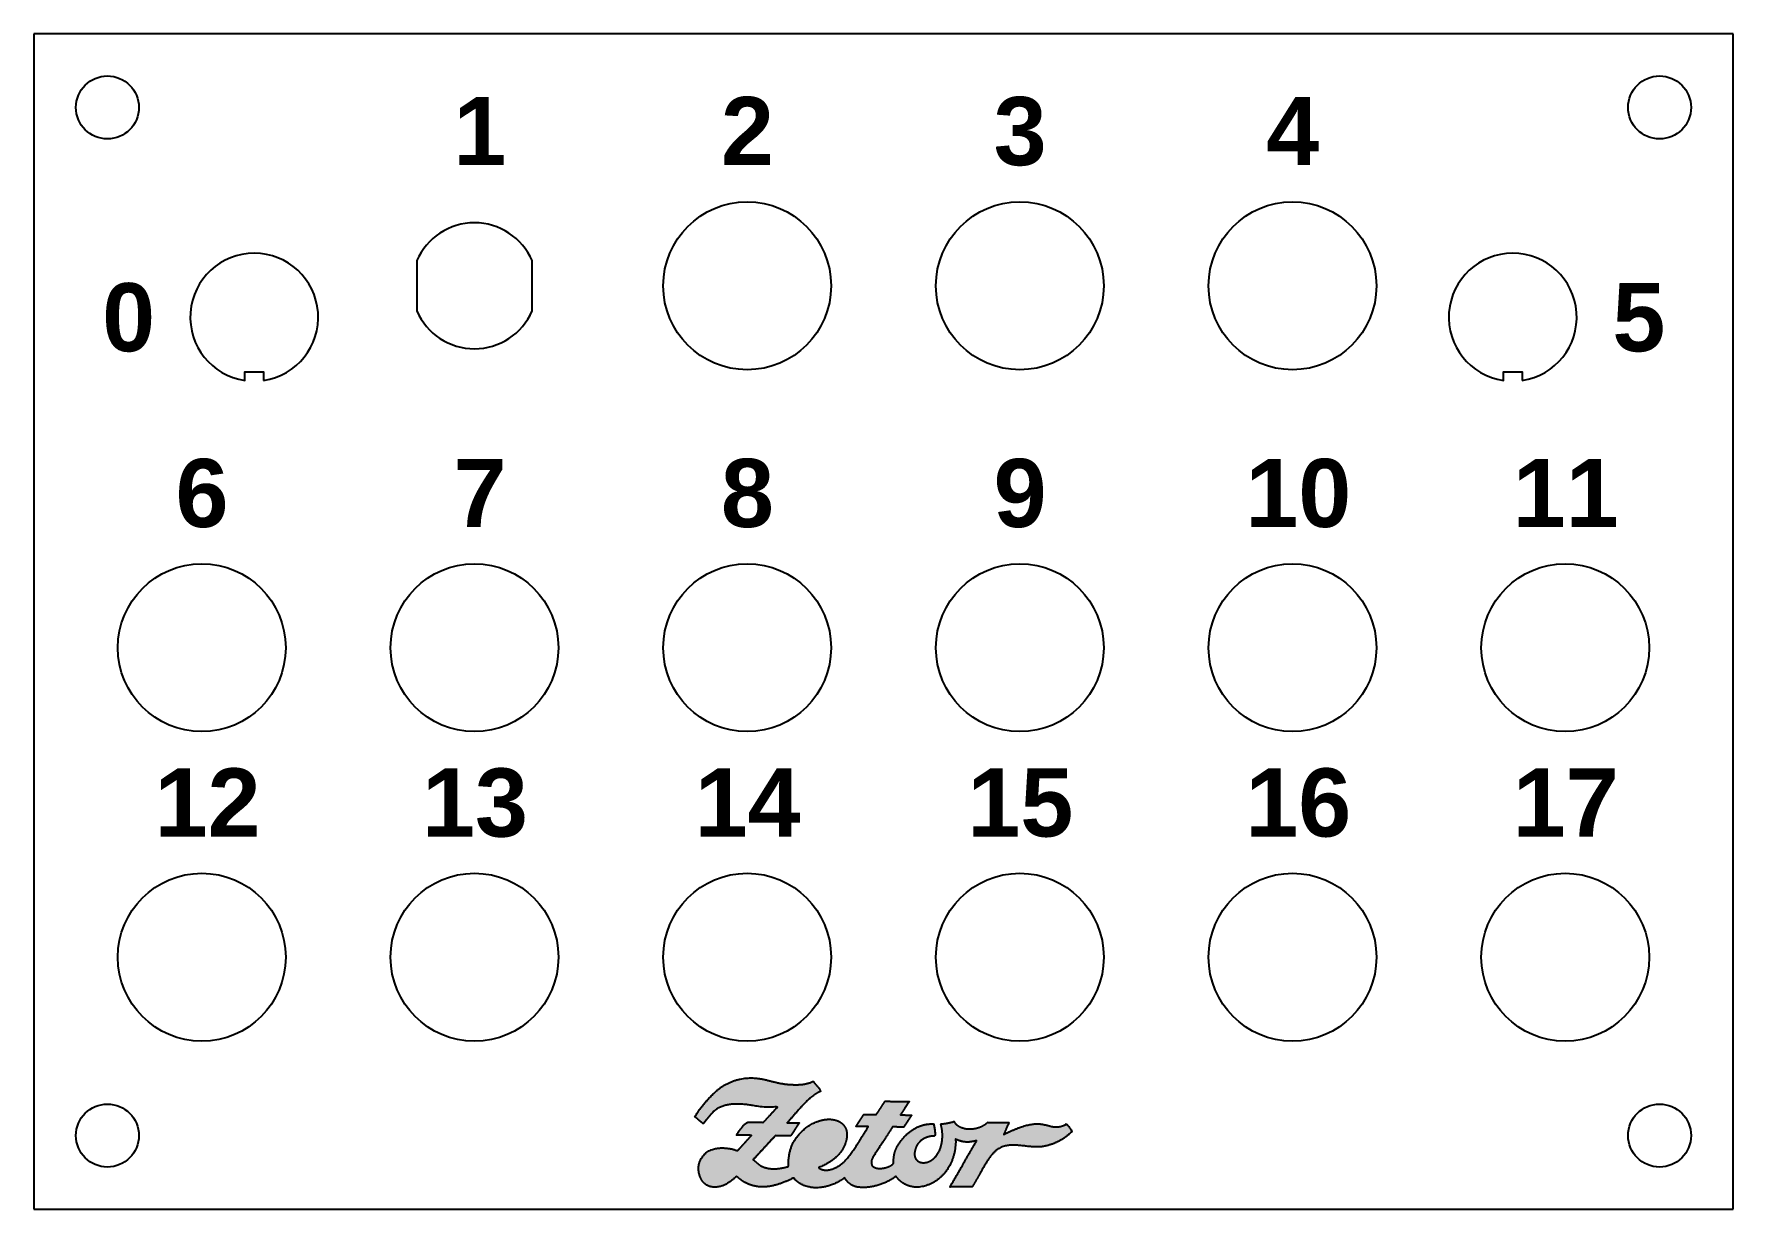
# Model space of a CAD drawing. Header units: millimetres. Extents: x 0 to 162, y 0 to 112.
import ezdxf

# ---------------------------------------------------------------- set-up
doc = ezdxf.new("R2010")
doc.units = ezdxf.units.MM
doc.styles.get("Standard").update_dxf_attribs({"font": ''})
doc.styles.get('Standard').set_extended_font_data('Arial', bold=True)

msp = doc.modelspace()

# ---------------------------------------------------------------- hatches: boundary and pattern name
h = msp.add_hatch(color=256)
h.dxf.hatch_style = 1
edge = h.paths.add_edge_path()
edge.add_spline(control_points=[(79.96, 4.89), (80.6, 5.87), (81.23, 6.84), (81.86, 7.82)], knot_values=[44.096523, 44.096523, 44.096523, 44.096523, 45.096523, 45.096523, 45.096523, 45.096523], weights=[1, 1, 1, 1], degree=3, periodic=0)
edge.add_spline(control_points=[(81.86, 7.82), (82.22, 7.82), (82.58, 7.81), (82.93, 7.81)], knot_values=[45.096523, 45.096523, 45.096523, 45.096523, 46.096523, 46.096523, 46.096523, 46.096523], weights=[1, 1, 1, 1], degree=3, periodic=0)
edge.add_spline(control_points=[(82.93, 7.81), (83.18, 8.19), (83.43, 8.57), (83.68, 8.95)], knot_values=[46.096523, 46.096523, 46.096523, 46.096523, 47.096523, 47.096523, 47.096523, 47.096523], weights=[1, 1, 1, 1], degree=3, periodic=0)
edge.add_spline(control_points=[(83.68, 8.95), (83.32, 8.96), (82.97, 8.96), (82.61, 8.97)], knot_values=[47.096523, 47.096523, 47.096523, 47.096523, 48.096523, 48.096523, 48.096523, 48.096523], weights=[1, 1, 1, 1], degree=3, periodic=0)
edge.add_spline(control_points=[(82.61, 8.97), (82.89, 9.39), (83.16, 9.82), (83.44, 10.24)], knot_values=[48.096523, 48.096523, 48.096523, 48.096523, 49.096523, 49.096523, 49.096523, 49.096523], weights=[1, 1, 1, 1], degree=3, periodic=0)
edge.add_spline(control_points=[(83.44, 10.24), (82.68, 10.25), (81.91, 10.26), (81.15, 10.27)], knot_values=[49.096523, 49.096523, 49.096523, 49.096523, 50.096523, 50.096523, 50.096523, 50.096523], weights=[1, 1, 1, 1], degree=3, periodic=0)
edge.add_spline(control_points=[(81.15, 10.27), (80.87, 9.85), (80.59, 9.42), (80.32, 9)], knot_values=[50.096523, 50.096523, 50.096523, 50.096523, 51.096523, 51.096523, 51.096523, 51.096523], weights=[1, 1, 1, 1], degree=3, periodic=0)
edge.add_spline(control_points=[(80.32, 9), (79.92, 9), (79.52, 9.01), (79.12, 9.01)], knot_values=[51.096523, 51.096523, 51.096523, 51.096523, 52.096523, 52.096523, 52.096523, 52.096523], weights=[1, 1, 1, 1], degree=3, periodic=0)
edge.add_spline(control_points=[(79.12, 9.01), (78.88, 8.63), (78.63, 8.25), (78.39, 7.87)], knot_values=[52.096523, 52.096523, 52.096523, 52.096523, 53.096523, 53.096523, 53.096523, 53.096523], weights=[1, 1, 1, 1], degree=3, periodic=0)
edge.add_spline(control_points=[(78.39, 7.87), (78.78, 7.87), (79.18, 7.86), (79.57, 7.86)], knot_values=[53.096523, 53.096523, 53.096523, 53.096523, 54.096523, 54.096523, 54.096523, 54.096523], weights=[1, 1, 1, 1], degree=3, periodic=0)
edge.add_spline(control_points=[(79.57, 7.86), (78.94, 6.87), (78.29, 5.72), (77.51, 4.79)], knot_values=[54.096523, 54.096523, 54.096523, 54.096523, 55.096523, 55.096523, 55.096523, 55.096523], weights=[1, 1, 1, 1], degree=3, periodic=0)
edge.add_spline(control_points=[(77.51, 4.79), (77.13, 4.32), (76.63, 3.98), (76.05, 3.79)], knot_values=[55.096523, 55.096523, 55.096523, 55.096523, 55.661542, 55.661542, 55.661542, 55.661542], weights=[1, 0.973573, 0.973573, 1], degree=3, periodic=0)
edge.add_spline(control_points=[(76.05, 3.79), (75.71, 3.68), (75.19, 3.63), (74.8, 3.95)], knot_values=[55.661542, 55.661542, 55.661542, 55.661542, 56.661542, 56.661542, 56.661542, 56.661542], weights=[1, 1, 1, 1], degree=3, periodic=0)
edge.add_spline(control_points=[(74.8, 3.95), (75.88, 4.36), (77.08, 5.13), (77.42, 6.45)], knot_values=[56.661542, 56.661542, 56.661542, 56.661542, 57.661542, 57.661542, 57.661542, 57.661542], weights=[1, 1, 1, 1], degree=3, periodic=0)
edge.add_spline(control_points=[(77.42, 6.45), (77.57, 6.98), (77.59, 7.57), (77.15, 8.05)], knot_values=[57.661542, 57.661542, 57.661542, 57.661542, 58.661542, 58.661542, 58.661542, 58.661542], weights=[1, 1, 1, 1], degree=3, periodic=0)
edge.add_spline(control_points=[(77.15, 8.05), (76.65, 8.58), (75.83, 8.63), (75.17, 8.48)], knot_values=[58.661542, 58.661542, 58.661542, 58.661542, 59.661542, 59.661542, 59.661542, 59.661542], weights=[1, 1, 1, 1], degree=3, periodic=0)
edge.add_spline(control_points=[(75.17, 8.48), (74, 8.22), (73.14, 7.47), (72.53, 6.55)], knot_values=[59.661542, 59.661542, 59.661542, 59.661542, 60.661542, 60.661542, 60.661542, 60.661542], weights=[1, 1, 1, 1], degree=3, periodic=0)
edge.add_spline(control_points=[(72.53, 6.55), (72.07, 5.87), (71.88, 4.7), (71.96, 4.06)], knot_values=[60.661542, 60.661542, 60.661542, 60.661542, 61.661542, 61.661542, 61.661542, 61.661542], weights=[1, 1, 1, 1], degree=3, periodic=0)
edge.add_spline(control_points=[(71.96, 4.06), (71.12, 3.82), (70.06, 3.67), (69.28, 4.14)], knot_values=[61.661542, 61.661542, 61.661542, 61.661542, 62.661542, 62.661542, 62.661542, 62.661542], weights=[1, 1, 1, 1], degree=3, periodic=0)
edge.add_spline(control_points=[(69.28, 4.14), (69.03, 4.3), (68.81, 4.52), (68.58, 4.7)], knot_values=[62.661542, 62.661542, 62.661542, 62.661542, 63.661542, 63.661542, 63.661542, 63.661542], weights=[1, 1, 1, 1], degree=3, periodic=0)
edge.add_spline(control_points=[(68.58, 4.7), (69.28, 5.47), (69.98, 6.23), (70.68, 6.99)], knot_values=[63.661542, 63.661542, 63.661542, 63.661542, 64.661542, 64.661542, 64.661542, 64.661542], weights=[1, 1, 1, 1], degree=3, periodic=0)
edge.add_spline(control_points=[(70.68, 6.99), (71.18, 6.99), (71.68, 6.98), (72.17, 6.98)], knot_values=[66.661542, 66.661542, 66.661542, 66.661542, 67.661542, 67.661542, 67.661542, 67.661542], weights=[1, 1, 1, 1], degree=3, periodic=0)
edge.add_spline(control_points=[(72.17, 6.98), (72.43, 7.39), (72.69, 7.8), (72.95, 8.21)], knot_values=[67.661542, 67.661542, 67.661542, 67.661542, 68.661542, 68.661542, 68.661542, 68.661542], weights=[1, 1, 1, 1], degree=3, periodic=0)
edge.add_spline(control_points=[(72.95, 8.21), (72.57, 8.21), (72.19, 8.21), (71.81, 8.22)], knot_values=[68.661542, 68.661542, 68.661542, 68.661542, 69.661542, 69.661542, 69.661542, 69.661542], weights=[1, 1, 1, 1], degree=3, periodic=0)
edge.add_spline(control_points=[(71.81, 8.22), (72.58, 9.02), (73.35, 10.09), (74.3, 10.81)], knot_values=[69.661542, 69.661542, 69.661542, 69.661542, 70.661542, 70.661542, 70.661542, 70.661542], weights=[1, 1, 1, 1], degree=3, periodic=0)
edge.add_spline(control_points=[(74.3, 10.81), (74.53, 10.97), (74.76, 11.1), (74.98, 11.21)], knot_values=[70.661542, 70.661542, 70.661542, 70.661542, 71.661542, 71.661542, 71.661542, 71.661542], weights=[1, 1, 1, 1], degree=3, periodic=0)
edge.add_spline(control_points=[(74.98, 11.21), (74.95, 11.55), (74.47, 11.85), (74.31, 12.18)], knot_values=[71.661542, 71.661542, 71.661542, 71.661542, 72.661542, 72.661542, 72.661542, 72.661542], weights=[1, 1, 1, 1], degree=3, periodic=0)
edge.add_spline(control_points=[(74.31, 12.18), (73.58, 11.8), (72.58, 11.8), (71.64, 11.91)], knot_values=[72.661542, 72.661542, 72.661542, 72.661542, 73.661542, 73.661542, 73.661542, 73.661542], weights=[1, 1, 1, 1], degree=3, periodic=0)
edge.add_spline(control_points=[(71.64, 11.91), (70.66, 12.02), (69.73, 12.41), (68.76, 12.48)], knot_values=[73.661542, 73.661542, 73.661542, 73.661542, 74.661542, 74.661542, 74.661542, 74.661542], weights=[1, 1, 1, 1], degree=3, periodic=0)
edge.add_spline(control_points=[(68.76, 12.48), (67.39, 12.58), (66.02, 12.11), (65.09, 11.27)], knot_values=[74.661542, 74.661542, 74.661542, 74.661542, 75.661542, 75.661542, 75.661542, 75.661542], weights=[1, 1, 1, 1], degree=3, periodic=0)
edge.add_spline(control_points=[(65.09, 11.27), (64.24, 10.49), (63.6, 9.78), (63.01, 8.79)], knot_values=[75.661542, 75.661542, 75.661542, 75.661542, 76.661542, 76.661542, 76.661542, 76.661542], weights=[1, 1, 1, 1], degree=3, periodic=0)
edge.add_spline(control_points=[(63.01, 8.79), (63.28, 8.57), (63.55, 8.34), (63.81, 8.12)], knot_values=[76.661542, 76.661542, 76.661542, 76.661542, 77.661542, 77.661542, 77.661542, 77.661542], weights=[1, 1, 1, 1], degree=3, periodic=0)
edge.add_spline(control_points=[(63.81, 8.12), (64.04, 8.43), (64.3, 8.75), (64.59, 9.08)], knot_values=[77.661542, 77.661542, 77.661542, 77.661542, 78.661542, 78.661542, 78.661542, 78.661542], weights=[1, 1, 1, 1], degree=3, periodic=0)
edge.add_spline(control_points=[(64.59, 9.08), (65.59, 10.25), (67.4, 10.07), (68.81, 9.82)], knot_values=[0, 0, 0, 0, 1, 1, 1, 1], weights=[1, 1, 1, 1], degree=3, periodic=0)
edge.add_spline(control_points=[(68.81, 9.82), (69.51, 9.69), (70.22, 9.67), (70.93, 9.76)], knot_values=[1, 1, 1, 1, 1.295119, 1.295119, 1.295119, 1.295119], weights=[1, 0.992755, 0.992755, 1], degree=3, periodic=0)
edge.add_spline(control_points=[(70.93, 9.76), (70.47, 9.26), (70.01, 8.76), (69.55, 8.26)], knot_values=[1.295119, 1.295119, 1.295119, 1.295119, 2.295119, 2.295119, 2.295119, 2.295119], weights=[1, 1, 1, 1], degree=3, periodic=0)
edge.add_spline(control_points=[(69.55, 8.26), (69.11, 8.27), (68.67, 8.27), (68.23, 8.28)], knot_values=[2.295119, 2.295119, 2.295119, 2.295119, 3.295119, 3.295119, 3.295119, 3.295119], weights=[1, 1, 1, 1], degree=3, periodic=0)
edge.add_spline(control_points=[(68.23, 8.28), (68, 8.29), (67.81, 8.14), (67.65, 7.96)], knot_values=[3.295119, 3.295119, 3.295119, 3.295119, 4.295119, 4.295119, 4.295119, 4.295119], weights=[1, 1, 1, 1], degree=3, periodic=0)
edge.add_spline(control_points=[(67.65, 7.96), (67.42, 7.67), (67.19, 7.36), (66.98, 7.05)], knot_values=[4.295119, 4.295119, 4.295119, 4.295119, 4.376341, 4.376341, 4.376341, 4.376341], weights=[1, 0.99945, 0.99945, 1], degree=3, periodic=0)
edge.add_spline(control_points=[(66.98, 7.05), (67.46, 7.04), (67.94, 7.03), (68.42, 7.02)], knot_values=[4.376341, 4.376341, 4.376341, 4.376341, 5.376341, 5.376341, 5.376341, 5.376341], weights=[1, 1, 1, 1], degree=3, periodic=0)
edge.add_spline(control_points=[(68.42, 7.02), (67.97, 6.53), (67.53, 6.04), (67.08, 5.55)], knot_values=[5.376341, 5.376341, 5.376341, 5.376341, 6.376341, 6.376341, 6.376341, 6.376341], weights=[1, 1, 1, 1], degree=3, periodic=0)
edge.add_spline(control_points=[(67.08, 5.55), (66.05, 5.96), (64.63, 5.95), (63.93, 5.21)], knot_values=[6.376341, 6.376341, 6.376341, 6.376341, 7.376341, 7.376341, 7.376341, 7.376341], weights=[1, 1, 1, 1], degree=3, periodic=0)
edge.add_spline(control_points=[(63.93, 5.21), (63.34, 4.58), (63.21, 3.84), (63.54, 3)], knot_values=[7.376341, 7.376341, 7.376341, 7.376341, 8.376341, 8.376341, 8.376341, 8.376341], weights=[1, 1, 1, 1], degree=3, periodic=0)
edge.add_spline(control_points=[(63.54, 3), (63.74, 2.5), (64.17, 2.13), (64.77, 2.09)], knot_values=[8.376341, 8.376341, 8.376341, 8.376341, 9.376341, 9.376341, 9.376341, 9.376341], weights=[1, 1, 1, 1], degree=3, periodic=0)
edge.add_spline(control_points=[(64.77, 2.09), (65.72, 2.03), (66.35, 2.55), (67, 3.12)], knot_values=[9.376341, 9.376341, 9.376341, 9.376341, 10.376341, 10.376341, 10.376341, 10.376341], weights=[1, 1, 1, 1], degree=3, periodic=0)
edge.add_spline(control_points=[(67, 3.12), (67.44, 2.71), (67.83, 2.46), (68.46, 2.26)], knot_values=[10.376341, 10.376341, 10.376341, 10.376341, 11.376341, 11.376341, 11.376341, 11.376341], weights=[1, 1, 1, 1], degree=3, periodic=0)
edge.add_spline(control_points=[(68.46, 2.26), (69.8, 1.82), (71.23, 2.39), (72.43, 2.95)], knot_values=[11.376341, 11.376341, 11.376341, 11.376341, 12.376341, 12.376341, 12.376341, 12.376341], weights=[1, 1, 1, 1], degree=3, periodic=0)
edge.add_spline(control_points=[(72.43, 2.95), (72.96, 2.34), (73.83, 1.98), (74.73, 2.03)], knot_values=[12.376341, 12.376341, 12.376341, 12.376341, 13.376341, 13.376341, 13.376341, 13.376341], weights=[1, 1, 1, 1], degree=3, periodic=0)
edge.add_spline(control_points=[(74.73, 2.03), (75.67, 2.08), (76.54, 2.4), (77.28, 2.98)], knot_values=[13.376341, 13.376341, 13.376341, 13.376341, 13.989006, 13.989006, 13.989006, 13.989006], weights=[1, 0.968964, 0.968964, 1], degree=3, periodic=0)
edge.add_spline(control_points=[(77.28, 2.98), (77.65, 2.45), (77.98, 2.14), (78.7, 2.07)], knot_values=[13.989006, 13.989006, 13.989006, 13.989006, 14.989006, 14.989006, 14.989006, 14.989006], weights=[1, 1, 1, 1], degree=3, periodic=0)
edge.add_spline(control_points=[(78.7, 2.07), (79.96, 1.95), (81.31, 2.46), (82.19, 3.11)], knot_values=[14.989006, 14.989006, 14.989006, 14.989006, 15.989006, 15.989006, 15.989006, 15.989006], weights=[1, 1, 1, 1], degree=3, periodic=0)
edge.add_spline(control_points=[(82.19, 3.11), (82.65, 2.46), (83.4, 2.07), (84.26, 2.08)], knot_values=[15.989006, 15.989006, 15.989006, 15.989006, 16.989006, 16.989006, 16.989006, 16.989006], weights=[1, 1, 1, 1], degree=3, periodic=0)
edge.add_spline(control_points=[(84.26, 2.08), (85.62, 2.17), (86.69, 3.03), (87.26, 4.05)], knot_values=[16.989006, 16.989006, 16.989006, 16.989006, 17.989006, 17.989006, 17.989006, 17.989006], weights=[1, 1, 1, 1], degree=3, periodic=0)
edge.add_spline(control_points=[(87.26, 4.05), (87.7, 4.86), (87.91, 5.75), (87.88, 6.66)], knot_values=[17.989006, 17.989006, 17.989006, 17.989006, 18.516846, 18.516846, 18.516846, 18.516846], weights=[1, 0.976917, 0.976917, 1], degree=3, periodic=0)
edge.add_spline(control_points=[(87.88, 6.66), (88.26, 6.48), (88.64, 6.38), (88.97, 6.38)], knot_values=[18.516846, 18.516846, 18.516846, 18.516846, 19.516846, 19.516846, 19.516846, 19.516846], weights=[1, 1, 1, 1], degree=3, periodic=0)
edge.add_spline(control_points=[(88.97, 6.38), (89.2, 6.37), (89.68, 6.44), (89.9, 6.54)], knot_values=[19.516846, 19.516846, 19.516846, 19.516846, 20.516846, 20.516846, 20.516846, 20.516846], weights=[1, 1, 1, 1], degree=3, periodic=0)
edge.add_spline(control_points=[(89.9, 6.54), (89.04, 5.06), (88.19, 3.58), (87.33, 2.1)], knot_values=[20.516846, 20.516846, 20.516846, 20.516846, 21.516846, 21.516846, 21.516846, 21.516846], weights=[1, 1, 1, 1], degree=3, periodic=0)
edge.add_spline(control_points=[(87.33, 2.1), (88.04, 2.1), (88.75, 2.1), (89.46, 2.1)], knot_values=[21.516846, 21.516846, 21.516846, 21.516846, 22.516846, 22.516846, 22.516846, 22.516846], weights=[1, 1, 1, 1], degree=3, periodic=0)
edge.add_spline(control_points=[(89.46, 2.1), (89.91, 2.87), (90.36, 3.65), (90.81, 4.43)], knot_values=[22.516846, 22.516846, 22.516846, 22.516846, 23.516846, 23.516846, 23.516846, 23.516846], weights=[1, 1, 1, 1], degree=3, periodic=0)
edge.add_spline(control_points=[(90.81, 4.43), (91.05, 4.84), (91.38, 5.29), (91.76, 5.6)], knot_values=[23.516846, 23.516846, 23.516846, 23.516846, 24.516846, 24.516846, 24.516846, 24.516846], weights=[1, 1, 1, 1], degree=3, periodic=0)
edge.add_spline(control_points=[(91.76, 5.6), (93.04, 6.64), (94.86, 5.66), (96.35, 5.98)], knot_values=[24.516846, 24.516846, 24.516846, 24.516846, 25.516846, 25.516846, 25.516846, 25.516846], weights=[1, 1, 1, 1], degree=3, periodic=0)
edge.add_spline(control_points=[(96.35, 5.98), (97.45, 6.22), (98.28, 6.68), (98.98, 7.41)], knot_values=[25.516846, 25.516846, 25.516846, 25.516846, 26.516846, 26.516846, 26.516846, 26.516846], weights=[1, 1, 1, 1], degree=3, periodic=0)
edge.add_spline(control_points=[(98.98, 7.41), (98.82, 7.65), (98.64, 7.88), (98.46, 8.1)], knot_values=[26.516846, 26.516846, 26.516846, 26.516846, 26.597502, 26.597502, 26.597502, 26.597502], weights=[1, 0.999458, 0.999458, 1], degree=3, periodic=0)
edge.add_spline(control_points=[(98.46, 8.1), (98.05, 7.87), (97.66, 7.79), (97.27, 7.83)], knot_values=[26.597502, 26.597502, 26.597502, 26.597502, 27.597502, 27.597502, 27.597502, 27.597502], weights=[1, 1, 1, 1], degree=3, periodic=0)
edge.add_spline(control_points=[(97.27, 7.83), (96.84, 7.88), (96.38, 8.08), (95.85, 8.11)], knot_values=[27.597502, 27.597502, 27.597502, 27.597502, 28.597502, 28.597502, 28.597502, 28.597502], weights=[1, 1, 1, 1], degree=3, periodic=0)
edge.add_spline(control_points=[(95.85, 8.11), (95.32, 8.15), (94.72, 8.04), (93.94, 7.76)], knot_values=[28.597502, 28.597502, 28.597502, 28.597502, 29.597502, 29.597502, 29.597502, 29.597502], weights=[1, 1, 1, 1], degree=3, periodic=0)
edge.add_spline(control_points=[(93.94, 7.76), (93.52, 7.6), (92.86, 7.34), (92.45, 7.08)], knot_values=[29.597502, 29.597502, 29.597502, 29.597502, 30.597502, 30.597502, 30.597502, 30.597502], weights=[1, 1, 1, 1], degree=3, periodic=0)
edge.add_spline(control_points=[(92.45, 7.08), (92.62, 7.47), (92.79, 7.85), (92.96, 8.23)], knot_values=[30.597502, 30.597502, 30.597502, 30.597502, 31.597502, 31.597502, 31.597502, 31.597502], weights=[1, 1, 1, 1], degree=3, periodic=0)
edge.add_spline(control_points=[(92.96, 8.23), (92.28, 8.24), (91.61, 8.25), (90.93, 8.26)], knot_values=[31.597502, 31.597502, 31.597502, 31.597502, 32.597502, 32.597502, 32.597502, 32.597502], weights=[1, 1, 1, 1], degree=3, periodic=0)
edge.add_spline(control_points=[(90.93, 8.26), (90.42, 7.78), (89.43, 7.47), (88.63, 7.71)], knot_values=[32.597502, 32.597502, 32.597502, 32.597502, 33.597502, 33.597502, 33.597502, 33.597502], weights=[1, 1, 1, 1], degree=3, periodic=0)
edge.add_spline(control_points=[(88.63, 7.71), (88.23, 7.82), (87.9, 8.02), (87.71, 8.34)], knot_values=[33.597502, 33.597502, 33.597502, 33.597502, 34.597502, 34.597502, 34.597502, 34.597502], weights=[1, 1, 1, 1], degree=3, periodic=0)
edge.add_spline(control_points=[(87.71, 8.34), (87.3, 8.21), (86.89, 8.14), (86.46, 8.11)], knot_values=[34.597502, 34.597502, 34.597502, 34.597502, 34.847529, 34.847529, 34.847529, 34.847529], weights=[1, 0.994797, 0.994797, 1], degree=3, periodic=0)
edge.add_spline(control_points=[(86.46, 8.11), (86.77, 7.05), (86.65, 5.62), (85.85, 4.87)], knot_values=[34.847529, 34.847529, 34.847529, 34.847529, 35.847529, 35.847529, 35.847529, 35.847529], weights=[1, 1, 1, 1], degree=3, periodic=0)
edge.add_spline(control_points=[(85.85, 4.87), (85.53, 4.57), (85.03, 4.31), (84.55, 4.45)], knot_values=[35.847529, 35.847529, 35.847529, 35.847529, 36.847529, 36.847529, 36.847529, 36.847529], weights=[1, 1, 1, 1], degree=3, periodic=0)
edge.add_spline(control_points=[(84.55, 4.45), (83.76, 4.68), (83.9, 5.53), (84.2, 6.08)], knot_values=[36.847529, 36.847529, 36.847529, 36.847529, 37.847529, 37.847529, 37.847529, 37.847529], weights=[1, 1, 1, 1], degree=3, periodic=0)
edge.add_spline(control_points=[(84.2, 6.08), (84.55, 6.68), (85.26, 6.99), (85.92, 6.94)], knot_values=[37.847529, 37.847529, 37.847529, 37.847529, 38.847529, 38.847529, 38.847529, 38.847529], weights=[1, 1, 1, 1], degree=3, periodic=0)
edge.add_spline(control_points=[(85.92, 6.94), (85.93, 7.34), (85.88, 7.73), (85.78, 8.11)], knot_values=[38.847529, 38.847529, 38.847529, 38.847529, 39.096523, 39.096523, 39.096523, 39.096523], weights=[1, 0.99484, 0.99484, 1], degree=3, periodic=0)
edge.add_spline(control_points=[(85.78, 8.11), (85.51, 8.13), (85.23, 8.1), (84.95, 8.04)], knot_values=[39.096523, 39.096523, 39.096523, 39.096523, 40.096523, 40.096523, 40.096523, 40.096523], weights=[1, 1, 1, 1], degree=3, periodic=0)
edge.add_spline(control_points=[(84.95, 8.04), (83.71, 7.77), (82.83, 6.9), (82.27, 5.88)], knot_values=[40.096523, 40.096523, 40.096523, 40.096523, 41.096523, 41.096523, 41.096523, 41.096523], weights=[1, 1, 1, 1], degree=3, periodic=0)
edge.add_spline(control_points=[(82.27, 5.88), (82.01, 5.39), (81.96, 4.92), (81.95, 4.34)], knot_values=[41.096523, 41.096523, 41.096523, 41.096523, 42.096523, 42.096523, 42.096523, 42.096523], weights=[1, 1, 1, 1], degree=3, periodic=0)
edge.add_spline(control_points=[(81.95, 4.34), (81.6, 3.95), (80.61, 3.72), (80.13, 3.97)], knot_values=[42.096523, 42.096523, 42.096523, 42.096523, 43.096523, 43.096523, 43.096523, 43.096523], weights=[1, 1, 1, 1], degree=3, periodic=0)
edge.add_spline(control_points=[(80.13, 3.97), (79.84, 4.08), (79.74, 4.45), (79.96, 4.89)], knot_values=[43.096523, 43.096523, 43.096523, 43.096523, 44.096523, 44.096523, 44.096523, 44.096523], weights=[1, 1, 1, 1], degree=3, periodic=0)

# ---------------------------------------------------------------- linework, layer by layer
for p, q in [((162, 112), (0, 112)), ((0, 112), (0, 0)), ((162, 0), (162, 112)), ((0, 0), (162, 0))]:
    msp.add_line(p, q)
at = {"color": 139, "lineweight": 0}
msp.add_line((17.75, 41.26), (17.75, 41.26), dxfattribs=at)
for points in [[(36.5, 85.6, 0.654924), (47.5, 85.6), (47.5, 90.4, 0.654924), (36.5, 90.4)], [(21.9, 78.97, 13.481379), (20.1, 78.97), (20.1, 79.8), (21.9, 79.8)], [(141.9, 78.97, 13.481379), (140.1, 78.97), (140.1, 79.8), (141.9, 79.8)]]:
    msp.add_lwpolyline(points, format="xyb", close=True)
for centre, radius in [((7, 105), 3), ((155, 105), 3), ((68, 88), 8), ((94, 88), 8), ((120, 88), 8), ((16, 53.5), 8), ((42, 53.5), 8), ((68, 53.5), 8), ((94, 53.5), 8), ((120, 53.5), 8), ((146, 53.5), 8), ((16, 24), 8), ((42, 24), 8), ((68, 24), 8), ((94, 24), 8), ((120, 24), 8), ((146, 24), 8), ((7, 7), 3), ((155, 7), 3)]:
    msp.add_circle(centre, radius)
at = {"color": 7, "lineweight": -3}
msp.add_rational_spline([(64.59, 9.08), (65.59, 10.25), (67.4, 10.07), (68.81, 9.82), (69.51, 9.69), (70.22, 9.67), (70.93, 9.76), (70.47, 9.26), (70.01, 8.76), (69.55, 8.26), (69.11, 8.27), (68.67, 8.27), (68.23, 8.28), (68, 8.29), (67.81, 8.14), (67.65, 7.96), (67.42, 7.67), (67.19, 7.36), (66.98, 7.05), (67.46, 7.04), (67.94, 7.03), (68.42, 7.02), (67.97, 6.53), (67.53, 6.04), (67.08, 5.55), (66.05, 5.96), (64.63, 5.95), (63.93, 5.21), (63.34, 4.58), (63.21, 3.84), (63.54, 3), (63.74, 2.5), (64.17, 2.13), (64.77, 2.09), (65.72, 2.03), (66.35, 2.55), (67, 3.12), (67.44, 2.71), (67.83, 2.46), (68.46, 2.26), (69.8, 1.82), (71.23, 2.39), (72.43, 2.95), (72.96, 2.34), (73.83, 1.98), (74.73, 2.03), (75.67, 2.08), (76.54, 2.4), (77.28, 2.98), (77.65, 2.45), (77.98, 2.14), (78.7, 2.07), (79.96, 1.95), (81.31, 2.46), (82.19, 3.11), (82.65, 2.46), (83.4, 2.07), (84.26, 2.08), (85.62, 2.17), (86.69, 3.03), (87.26, 4.05), (87.7, 4.86), (87.91, 5.75), (87.88, 6.66), (88.26, 6.48), (88.64, 6.38), (88.97, 6.38), (89.2, 6.37), (89.68, 6.44), (89.9, 6.54), (89.04, 5.06), (88.19, 3.58), (87.33, 2.1), (88.04, 2.1), (88.75, 2.1), (89.46, 2.1), (89.91, 2.87), (90.36, 3.65), (90.81, 4.43), (91.05, 4.84), (91.38, 5.29), (91.76, 5.6), (93.04, 6.64), (94.86, 5.66), (96.35, 5.98), (97.45, 6.22), (98.28, 6.68), (98.98, 7.41), (98.82, 7.65), (98.64, 7.88), (98.46, 8.1), (98.05, 7.87), (97.66, 7.79), (97.27, 7.83), (96.84, 7.88), (96.38, 8.08), (95.85, 8.11), (95.32, 8.15), (94.72, 8.04), (93.94, 7.76), (93.52, 7.6), (92.86, 7.34), (92.45, 7.08), (92.62, 7.47), (92.79, 7.85), (92.96, 8.23), (92.28, 8.24), (91.61, 8.25), (90.93, 8.26), (90.42, 7.78), (89.43, 7.47), (88.63, 7.71), (88.23, 7.82), (87.9, 8.02), (87.71, 8.34), (87.3, 8.21), (86.89, 8.14), (86.46, 8.11), (86.77, 7.05), (86.65, 5.62), (85.85, 4.87), (85.53, 4.57), (85.03, 4.31), (84.55, 4.45), (83.76, 4.68), (83.9, 5.53), (84.2, 6.08), (84.55, 6.68), (85.26, 6.99), (85.92, 6.94), (85.93, 7.34), (85.88, 7.73), (85.78, 8.11), (85.51, 8.13), (85.23, 8.1), (84.95, 8.04), (83.71, 7.77), (82.83, 6.9), (82.27, 5.88), (82.01, 5.39), (81.96, 4.92), (81.95, 4.34), (81.6, 3.95), (80.61, 3.72), (80.13, 3.97), (79.84, 4.08), (79.74, 4.45), (79.96, 4.89), (80.6, 5.87), (81.23, 6.84), (81.86, 7.82), (82.22, 7.82), (82.58, 7.81), (82.93, 7.81), (83.18, 8.19), (83.43, 8.57), (83.68, 8.95), (83.32, 8.96), (82.97, 8.96), (82.61, 8.97), (82.89, 9.39), (83.16, 9.82), (83.44, 10.24), (82.68, 10.25), (81.91, 10.26), (81.15, 10.27), (80.87, 9.85), (80.59, 9.42), (80.32, 9), (79.92, 9), (79.52, 9.01), (79.12, 9.01), (78.88, 8.63), (78.63, 8.25), (78.39, 7.87), (78.78, 7.87), (79.18, 7.86), (79.57, 7.86), (78.94, 6.87), (78.29, 5.72), (77.51, 4.79), (77.13, 4.32), (76.63, 3.98), (76.05, 3.79), (75.71, 3.68), (75.19, 3.63), (74.8, 3.95), (75.88, 4.36), (77.08, 5.13), (77.42, 6.45), (77.57, 6.98), (77.59, 7.57), (77.15, 8.05), (76.65, 8.58), (75.83, 8.63), (75.17, 8.48), (74, 8.22), (73.14, 7.47), (72.53, 6.55), (72.07, 5.87), (71.88, 4.7), (71.96, 4.06), (71.12, 3.82), (70.06, 3.67), (69.28, 4.14), (69.03, 4.3), (68.81, 4.52), (68.58, 4.7), (69.28, 5.47), (69.98, 6.23), (70.68, 6.99), (69.98, 6.23), (69.28, 5.47), (68.58, 4.7), (69.28, 5.47), (69.98, 6.23), (70.68, 6.99), (71.18, 6.99), (71.68, 6.98), (72.17, 6.98), (72.43, 7.39), (72.69, 7.8), (72.95, 8.21), (72.57, 8.21), (72.19, 8.21), (71.81, 8.22), (72.58, 9.02), (73.35, 10.09), (74.3, 10.81), (74.53, 10.97), (74.76, 11.1), (74.98, 11.21), (74.95, 11.55), (74.47, 11.85), (74.31, 12.18), (73.58, 11.8), (72.58, 11.8), (71.64, 11.91), (70.66, 12.02), (69.73, 12.41), (68.76, 12.48), (67.39, 12.58), (66.02, 12.11), (65.09, 11.27), (64.24, 10.49), (63.6, 9.78), (63.01, 8.79), (63.28, 8.57), (63.55, 8.34), (63.81, 8.12), (64.04, 8.43), (64.3, 8.75), (64.59, 9.08)], [1, 1, 1, 1, 0.992755219446, 0.992755219446, 1, 1, 1, 1, 1, 1, 1, 1, 1, 1, 0.999450325651, 0.999450325651, 1, 1, 1, 1, 1, 1, 1, 1, 1, 1, 1, 1, 1, 1, 1, 1, 1, 1, 1, 1, 1, 1, 1, 1, 1, 1, 1, 1, 0.968963938195, 0.968963938195, 1, 1, 1, 1, 1, 1, 1, 1, 1, 1, 1, 1, 1, 0.976916578971, 0.976916578971, 1, 1, 1, 1, 1, 1, 1, 1, 1, 1, 1, 1, 1, 1, 1, 1, 1, 1, 1, 1, 1, 1, 1, 1, 1, 0.999457956909, 0.999457956909, 1, 1, 1, 1, 1, 1, 1, 1, 1, 1, 1, 1, 1, 1, 1, 1, 1, 1, 1, 1, 1, 1, 1, 1, 1, 0.994797320582, 0.994797320582, 1, 1, 1, 1, 1, 1, 1, 1, 1, 1, 1, 1, 1, 0.994840188131, 0.994840188131, 1, 1, 1, 1, 1, 1, 1, 1, 1, 1, 1, 1, 1, 1, 1, 1, 1, 1, 1, 1, 1, 1, 1, 1, 1, 1, 1, 1, 1, 1, 1, 1, 1, 1, 1, 1, 1, 1, 1, 1, 1, 1, 1, 1, 1, 1, 1, 1, 1, 0.973572596453, 0.973572596453, 1, 1, 1, 1, 1, 1, 1, 1, 1, 1, 1, 1, 1, 1, 1, 1, 1, 1, 1, 1, 1, 1, 1, 1, 1, 1, 1, 1, 1, 1, 1, 1, 1, 1, 1, 1, 1, 1, 1, 1, 1, 1, 1, 1, 1, 1, 1, 1, 1, 1, 1, 1, 1, 1, 1, 1, 1, 1, 1, 1, 1, 1, 1, 1, 1, 1, 1, 1, 1, 1], degree=3, knots=[0, 0, 0, 0, 1, 1, 1, 1.295119, 1.295119, 1.295119, 2.295119, 2.295119, 2.295119, 3.295119, 3.295119, 3.295119, 4.295119, 4.295119, 4.295119, 4.376341, 4.376341, 4.376341, 5.376341, 5.376341, 5.376341, 6.376341, 6.376341, 6.376341, 7.376341, 7.376341, 7.376341, 8.376341, 8.376341, 8.376341, 9.376341, 9.376341, 9.376341, 10.376341, 10.376341, 10.376341, 11.376341, 11.376341, 11.376341, 12.376341, 12.376341, 12.376341, 13.376341, 13.376341, 13.376341, 13.989006, 13.989006, 13.989006, 14.989006, 14.989006, 14.989006, 15.989006, 15.989006, 15.989006, 16.989006, 16.989006, 16.989006, 17.989006, 17.989006, 17.989006, 18.516846, 18.516846, 18.516846, 19.516846, 19.516846, 19.516846, 20.516846, 20.516846, 20.516846, 21.516846, 21.516846, 21.516846, 22.516846, 22.516846, 22.516846, 23.516846, 23.516846, 23.516846, 24.516846, 24.516846, 24.516846, 25.516846, 25.516846, 25.516846, 26.516846, 26.516846, 26.516846, 26.597502, 26.597502, 26.597502, 27.597502, 27.597502, 27.597502, 28.597502, 28.597502, 28.597502, 29.597502, 29.597502, 29.597502, 30.597502, 30.597502, 30.597502, 31.597502, 31.597502, 31.597502, 32.597502, 32.597502, 32.597502, 33.597502, 33.597502, 33.597502, 34.597502, 34.597502, 34.597502, 34.847529, 34.847529, 34.847529, 35.847529, 35.847529, 35.847529, 36.847529, 36.847529, 36.847529, 37.847529, 37.847529, 37.847529, 38.847529, 38.847529, 38.847529, 39.096523, 39.096523, 39.096523, 40.096523, 40.096523, 40.096523, 41.096523, 41.096523, 41.096523, 42.096523, 42.096523, 42.096523, 43.096523, 43.096523, 43.096523, 44.096523, 44.096523, 44.096523, 45.096523, 45.096523, 45.096523, 46.096523, 46.096523, 46.096523, 47.096523, 47.096523, 47.096523, 48.096523, 48.096523, 48.096523, 49.096523, 49.096523, 49.096523, 50.096523, 50.096523, 50.096523, 51.096523, 51.096523, 51.096523, 52.096523, 52.096523, 52.096523, 53.096523, 53.096523, 53.096523, 54.096523, 54.096523, 54.096523, 55.096523, 55.096523, 55.096523, 55.661542, 55.661542, 55.661542, 56.661542, 56.661542, 56.661542, 57.661542, 57.661542, 57.661542, 58.661542, 58.661542, 58.661542, 59.661542, 59.661542, 59.661542, 60.661542, 60.661542, 60.661542, 61.661542, 61.661542, 61.661542, 62.661542, 62.661542, 62.661542, 63.661542, 63.661542, 63.661542, 64.661542, 64.661542, 64.661542, 65.661542, 65.661542, 65.661542, 66.661542, 66.661542, 66.661542, 67.661542, 67.661542, 67.661542, 68.661542, 68.661542, 68.661542, 69.661542, 69.661542, 69.661542, 70.661542, 70.661542, 70.661542, 71.661542, 71.661542, 71.661542, 72.661542, 72.661542, 72.661542, 73.661542, 73.661542, 73.661542, 74.661542, 74.661542, 74.661542, 75.661542, 75.661542, 75.661542, 76.661542, 76.661542, 76.661542, 77.661542, 77.661542, 77.661542, 78.661542, 78.661542, 78.661542, 78.661542], dxfattribs=at)

# ---------------------------------------------------------------- texts
for s, p in [('1', (40, 99.5)), ('2', (65.5, 99.5)), ('3', (91.5, 99.5)), ('4', (117.5, 99.5)), ('0', (6.5, 81.75)), ('5', (150.5, 81.75)), ('6', (13.5, 65)), ('7', (40, 65)), ('8', (65.5, 65)), ('9', (91.5, 65)), ('10', (115.5, 65)), ('11', (141, 65)), ('12', (11.5, 35.5)), ('13', (37, 35.5)), ('14', (63, 35.5)), ('15', (89, 35.5)), ('16', (115.5, 35.5)), ('17', (141, 35.5))]:
    msp.add_text(s, height=6.5).set_placement(p)

doc.saveas('drawing.dxf')
